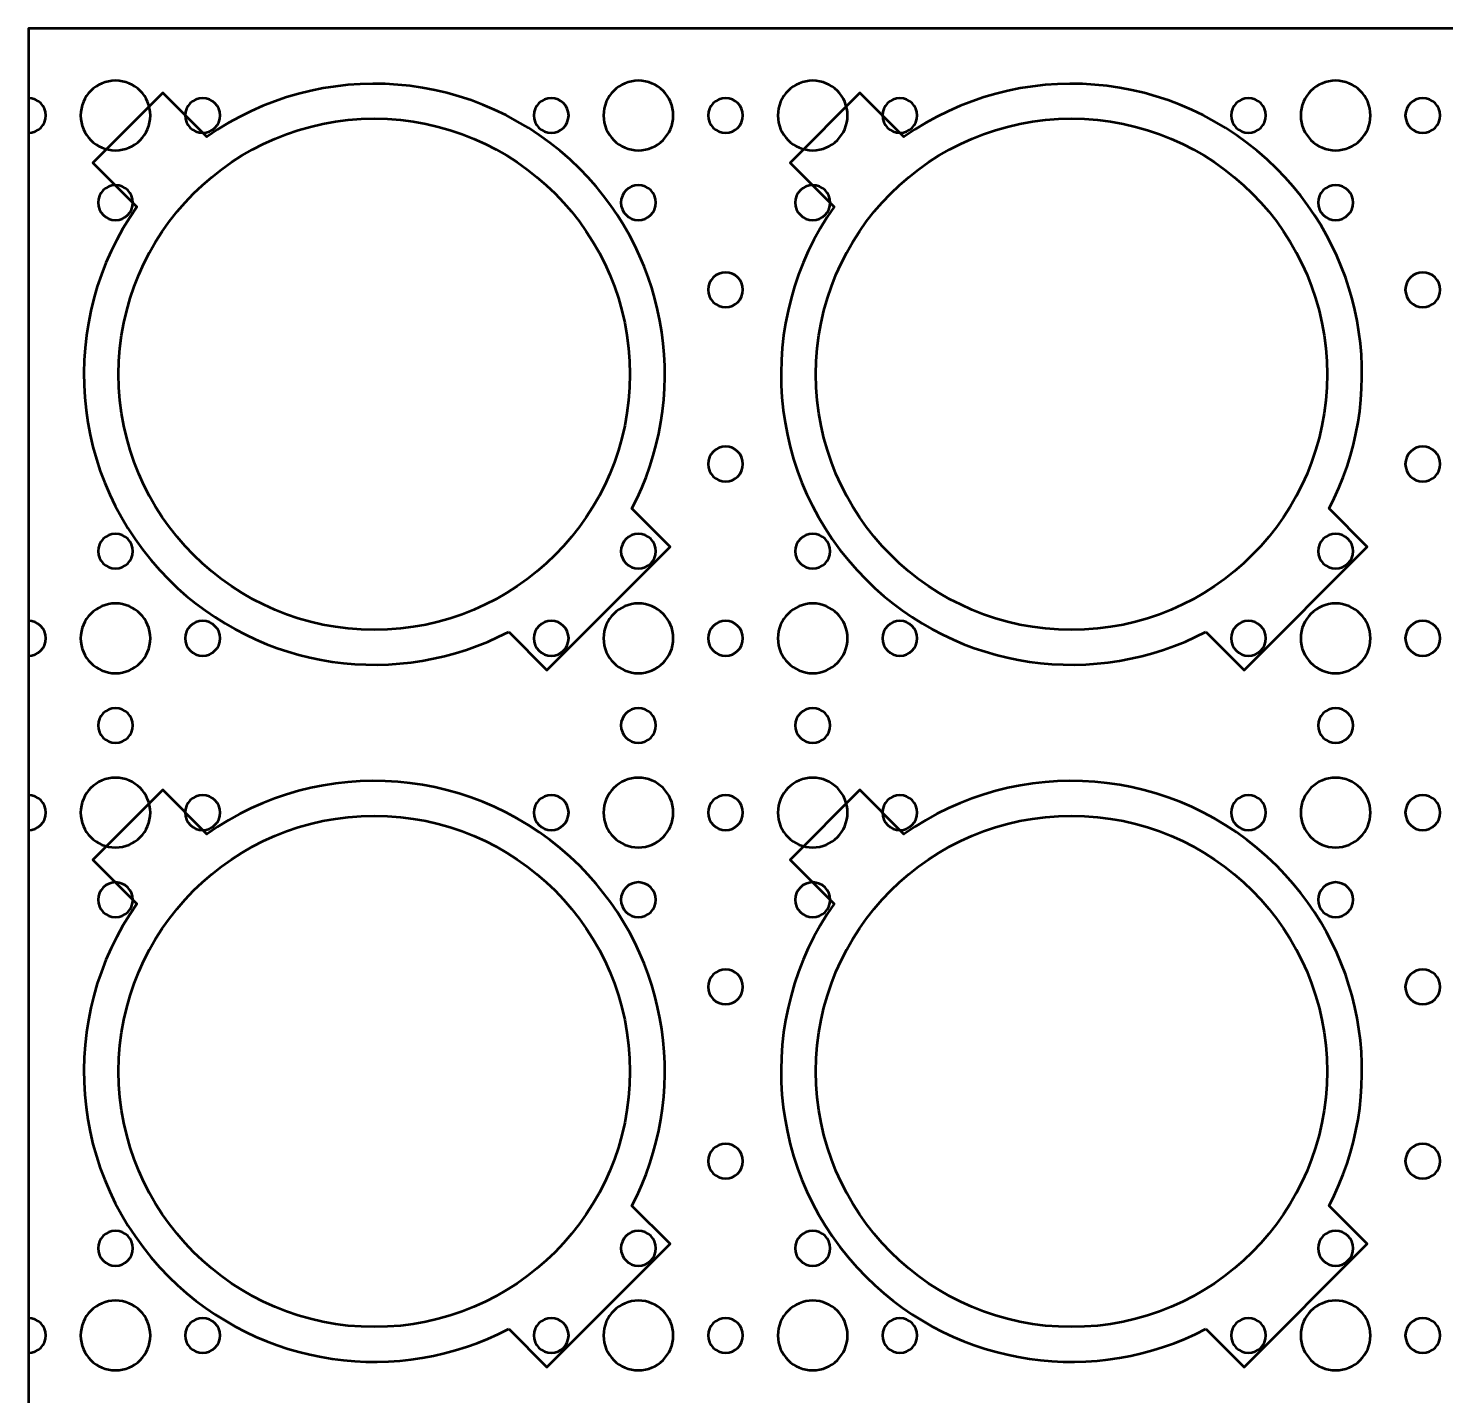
# Model space of a CAD drawing. Header units: centimetres. Extents: x -25 to 25, y -21 to 21.
# Drawn here: x -25 to -12.8, y 9.23 to 21 of the extents above; entities that cross this region are included whole.
import ezdxf

# ---------------------------------------------------------------- set-up
doc = ezdxf.new("R2010")
doc.units = ezdxf.units.CM
doc.header["$MEASUREMENT"] = 0
doc.layers.add('Layer 1', color=7, linetype='Continuous')

msp = doc.modelspace()

# ---------------------------------------------------------------- linework, layer by layer
at = {"layer": 'Layer 1', "lineweight": 53}
msp.add_lwpolyline([(-25, -21), (25, -21), (25, 21), (-25, 21), (-25, -21)], close=True, dxfattribs=at)
for centre in [(-22.02284, 18.02285), (-16.02284, 18.02285), (-22.02284, 12.02285), (-16.02284, 12.02285)]:
    msp.add_ellipse(centre, major_axis=(0, 2.2), ratio=1, dxfattribs=at)
at = {"layer": 'Layer 1', "color": 5, "lineweight": 53}
for points in [[(-20.86639, 15.80574), (-21.80885, 15.31382), (-22.99907, 15.46354), (-23.7906, 16.25508), (-23.7906, 16.25508), (-24.66446, 17.12894), (-24.75602, 18.48869), (-24.06557, 19.46454), (-24.06557, 19.46454), (-24.06557, 19.46454), (-24.44468, 19.84365), (-24.44468, 19.84365), (-24.44468, 19.84365), (-24.44468, 19.84365), (-23.84364, 20.44469), (-23.84364, 20.44469), (-23.84364, 20.44469), (-23.84364, 20.44469), (-23.46453, 20.06558), (-23.46453, 20.06558), (-23.46453, 20.06558), (-22.48868, 20.75603), (-21.12893, 20.66447), (-20.25507, 19.79061), (-20.25507, 19.79061), (-19.46353, 18.99908), (-19.31381, 17.80886), (-19.80573, 16.8664), (-19.80573, 16.8664), (-19.80573, 16.8664), (-19.47725, 16.53792), (-19.47725, 16.53792), (-19.47725, 16.53792), (-19.47725, 16.53792), (-20.53791, 15.47726), (-20.53791, 15.47726), (-20.53791, 15.47726), (-20.53791, 15.47726), (-20.86639, 15.80574), (-20.86639, 15.80574)], [(-14.86639, 15.80574), (-15.80885, 15.31382), (-16.99907, 15.46354), (-17.7906, 16.25508), (-17.7906, 16.25508), (-18.66446, 17.12894), (-18.75602, 18.48869), (-18.06557, 19.46454), (-18.06557, 19.46454), (-18.06557, 19.46454), (-18.44468, 19.84365), (-18.44468, 19.84365), (-18.44468, 19.84365), (-18.44468, 19.84365), (-17.84364, 20.44469), (-17.84364, 20.44469), (-17.84364, 20.44469), (-17.84364, 20.44469), (-17.46453, 20.06558), (-17.46453, 20.06558), (-17.46453, 20.06558), (-16.48868, 20.75603), (-15.12893, 20.66447), (-14.25507, 19.79061), (-14.25507, 19.79061), (-13.46353, 18.99908), (-13.31381, 17.80886), (-13.80573, 16.8664), (-13.80573, 16.8664), (-13.80573, 16.8664), (-13.47725, 16.53792), (-13.47725, 16.53792), (-13.47725, 16.53792), (-13.47725, 16.53792), (-14.53791, 15.47726), (-14.53791, 15.47726), (-14.53791, 15.47726), (-14.53791, 15.47726), (-14.86639, 15.80574), (-14.86639, 15.80574)], [(-20.86639, 9.80574), (-21.80885, 9.31382), (-22.99907, 9.46354), (-23.7906, 10.25508), (-23.7906, 10.25508), (-24.66446, 11.12894), (-24.75602, 12.48869), (-24.06557, 13.46454), (-24.06557, 13.46454), (-24.06557, 13.46454), (-24.44468, 13.84365), (-24.44468, 13.84365), (-24.44468, 13.84365), (-24.44468, 13.84365), (-23.84364, 14.44469), (-23.84364, 14.44469), (-23.84364, 14.44469), (-23.84364, 14.44469), (-23.46453, 14.06558), (-23.46453, 14.06558), (-23.46453, 14.06558), (-22.48868, 14.75603), (-21.12893, 14.66447), (-20.25507, 13.79061), (-20.25507, 13.79061), (-19.46353, 12.99908), (-19.31381, 11.80886), (-19.80573, 10.8664), (-19.80573, 10.8664), (-19.80573, 10.8664), (-19.47725, 10.53792), (-19.47725, 10.53792), (-19.47725, 10.53792), (-19.47725, 10.53792), (-20.53791, 9.47726), (-20.53791, 9.47726), (-20.53791, 9.47726), (-20.53791, 9.47726), (-20.86639, 9.80574), (-20.86639, 9.80574)], [(-14.86639, 9.80574), (-15.80885, 9.31382), (-16.99907, 9.46354), (-17.7906, 10.25508), (-17.7906, 10.25508), (-18.66446, 11.12894), (-18.75602, 12.48869), (-18.06557, 13.46454), (-18.06557, 13.46454), (-18.06557, 13.46454), (-18.44468, 13.84365), (-18.44468, 13.84365), (-18.44468, 13.84365), (-18.44468, 13.84365), (-17.84364, 14.44469), (-17.84364, 14.44469), (-17.84364, 14.44469), (-17.84364, 14.44469), (-17.46453, 14.06558), (-17.46453, 14.06558), (-17.46453, 14.06558), (-16.48868, 14.75603), (-15.12893, 14.66447), (-14.25507, 13.79061), (-14.25507, 13.79061), (-13.46353, 12.99908), (-13.31381, 11.80886), (-13.80573, 10.8664), (-13.80573, 10.8664), (-13.80573, 10.8664), (-13.47725, 10.53792), (-13.47725, 10.53792), (-13.47725, 10.53792), (-13.47725, 10.53792), (-14.53791, 9.47726), (-14.53791, 9.47726), (-14.53791, 9.47726), (-14.53791, 9.47726), (-14.86639, 9.80574), (-14.86639, 9.80574)]]:
    msp.add_open_spline(points, degree=3, knots=[0, 0, 0, 0, 0.09090909, 0.09090909, 0.09090909, 0.09090909, 0.18181818, 0.18181818, 0.18181818, 0.18181818, 0.27272727, 0.27272727, 0.27272727, 0.27272727, 0.36363636, 0.36363636, 0.36363636, 0.36363636, 0.45454545, 0.45454545, 0.45454545, 0.45454545, 0.54545455, 0.54545455, 0.54545455, 0.54545455, 0.63636364, 0.63636364, 0.63636364, 0.63636364, 0.72727273, 0.72727273, 0.72727273, 0.72727273, 0.81818182, 0.81818182, 0.81818182, 0.81818182, 1, 1, 1, 1], dxfattribs=at)
at = {"layer": 'Layer 1', "lineweight": 53}
for points, knots in [([(-24.25, 20.55002), (-24.08431, 20.55002), (-23.95, 20.41571), (-23.95, 20.25002), (-23.95, 20.25002), (-23.95, 20.08433), (-24.08431, 19.95002), (-24.25, 19.95002), (-24.25, 19.95002), (-24.41569, 19.95002), (-24.55, 20.08433), (-24.55, 20.25002), (-24.55, 20.25002), (-24.55, 20.41571), (-24.41569, 20.55002), (-24.25, 20.55002)], [0, 0, 0, 0, 0.2, 0.2, 0.2, 0.2, 0.4, 0.4, 0.4, 0.4, 0.6, 0.6, 0.6, 0.6, 1, 1, 1, 1]), ([(-19.75, 20.55002), (-19.58431, 20.55002), (-19.45, 20.41571), (-19.45, 20.25002), (-19.45, 20.25002), (-19.45, 20.08433), (-19.58431, 19.95002), (-19.75, 19.95002), (-19.75, 19.95002), (-19.91569, 19.95002), (-20.05, 20.08433), (-20.05, 20.25002), (-20.05, 20.25002), (-20.05, 20.41571), (-19.91569, 20.55002), (-19.75, 20.55002)], [0, 0, 0, 0, 0.2, 0.2, 0.2, 0.2, 0.4, 0.4, 0.4, 0.4, 0.6, 0.6, 0.6, 0.6, 1, 1, 1, 1]), ([(-18.25, 20.55002), (-18.08431, 20.55002), (-17.95, 20.41571), (-17.95, 20.25002), (-17.95, 20.25002), (-17.95, 20.08433), (-18.08431, 19.95002), (-18.25, 19.95002), (-18.25, 19.95002), (-18.41569, 19.95002), (-18.55, 20.08433), (-18.55, 20.25002), (-18.55, 20.25002), (-18.55, 20.41571), (-18.41569, 20.55002), (-18.25, 20.55002)], [0, 0, 0, 0, 0.2, 0.2, 0.2, 0.2, 0.4, 0.4, 0.4, 0.4, 0.6, 0.6, 0.6, 0.6, 1, 1, 1, 1]), ([(-13.75, 20.55002), (-13.58431, 20.55002), (-13.45, 20.41571), (-13.45, 20.25002), (-13.45, 20.25002), (-13.45, 20.08433), (-13.58431, 19.95002), (-13.75, 19.95002), (-13.75, 19.95002), (-13.91569, 19.95002), (-14.05, 20.08433), (-14.05, 20.25002), (-14.05, 20.25002), (-14.05, 20.41571), (-13.91569, 20.55002), (-13.75, 20.55002)], [0, 0, 0, 0, 0.2, 0.2, 0.2, 0.2, 0.4, 0.4, 0.4, 0.4, 0.6, 0.6, 0.6, 0.6, 1, 1, 1, 1]), ([(-25, 20.40002), (-24.91716, 20.40002), (-24.85, 20.33286), (-24.85, 20.25002), (-24.85, 20.25002), (-24.85, 20.16718), (-24.91716, 20.10002), (-25, 20.10002), (-25, 20.10002), (-25, 20.10002), (-25, 20.40002), (-25, 20.40002)], [0, 0, 0, 0, 0.25, 0.25, 0.25, 0.25, 0.5, 0.5, 0.5, 0.5, 1, 1, 1, 1]), ([(-23.5, 20.40002), (-23.41716, 20.40002), (-23.35, 20.33286), (-23.35, 20.25002), (-23.35, 20.25002), (-23.35, 20.16718), (-23.41716, 20.10002), (-23.5, 20.10002), (-23.5, 20.10002), (-23.58284, 20.10002), (-23.65, 20.16718), (-23.65, 20.25002), (-23.65, 20.25002), (-23.65, 20.33286), (-23.58284, 20.40002), (-23.5, 20.40002)], [0, 0, 0, 0, 0.2, 0.2, 0.2, 0.2, 0.4, 0.4, 0.4, 0.4, 0.6, 0.6, 0.6, 0.6, 1, 1, 1, 1]), ([(-20.5, 20.40002), (-20.41716, 20.40002), (-20.35, 20.33286), (-20.35, 20.25002), (-20.35, 20.25002), (-20.35, 20.16718), (-20.41716, 20.10002), (-20.5, 20.10002), (-20.5, 20.10002), (-20.58284, 20.10002), (-20.65, 20.16718), (-20.65, 20.25002), (-20.65, 20.25002), (-20.65, 20.33286), (-20.58284, 20.40002), (-20.5, 20.40002)], [0, 0, 0, 0, 0.2, 0.2, 0.2, 0.2, 0.4, 0.4, 0.4, 0.4, 0.6, 0.6, 0.6, 0.6, 1, 1, 1, 1]), ([(-19, 20.40002), (-18.91716, 20.40002), (-18.85, 20.33286), (-18.85, 20.25002), (-18.85, 20.25002), (-18.85, 20.16718), (-18.91716, 20.10002), (-19, 20.10002), (-19, 20.10002), (-19.08284, 20.10002), (-19.15, 20.16718), (-19.15, 20.25002), (-19.15, 20.25002), (-19.15, 20.33286), (-19.08284, 20.40002), (-19, 20.40002)], [0, 0, 0, 0, 0.2, 0.2, 0.2, 0.2, 0.4, 0.4, 0.4, 0.4, 0.6, 0.6, 0.6, 0.6, 1, 1, 1, 1]), ([(-17.5, 20.40002), (-17.41716, 20.40002), (-17.35, 20.33286), (-17.35, 20.25002), (-17.35, 20.25002), (-17.35, 20.16718), (-17.41716, 20.10002), (-17.5, 20.10002), (-17.5, 20.10002), (-17.58284, 20.10002), (-17.65, 20.16718), (-17.65, 20.25002), (-17.65, 20.25002), (-17.65, 20.33286), (-17.58284, 20.40002), (-17.5, 20.40002)], [0, 0, 0, 0, 0.2, 0.2, 0.2, 0.2, 0.4, 0.4, 0.4, 0.4, 0.6, 0.6, 0.6, 0.6, 1, 1, 1, 1]), ([(-14.5, 20.40002), (-14.41716, 20.40002), (-14.35, 20.33286), (-14.35, 20.25002), (-14.35, 20.25002), (-14.35, 20.16718), (-14.41716, 20.10002), (-14.5, 20.10002), (-14.5, 20.10002), (-14.58284, 20.10002), (-14.65, 20.16718), (-14.65, 20.25002), (-14.65, 20.25002), (-14.65, 20.33286), (-14.58284, 20.40002), (-14.5, 20.40002)], [0, 0, 0, 0, 0.2, 0.2, 0.2, 0.2, 0.4, 0.4, 0.4, 0.4, 0.6, 0.6, 0.6, 0.6, 1, 1, 1, 1]), ([(-13, 20.40002), (-12.91716, 20.40002), (-12.85, 20.33286), (-12.85, 20.25002), (-12.85, 20.25002), (-12.85, 20.16718), (-12.91716, 20.10002), (-13, 20.10002), (-13, 20.10002), (-13.08284, 20.10002), (-13.15, 20.16718), (-13.15, 20.25002), (-13.15, 20.25002), (-13.15, 20.33286), (-13.08284, 20.40002), (-13, 20.40002)], [0, 0, 0, 0, 0.2, 0.2, 0.2, 0.2, 0.4, 0.4, 0.4, 0.4, 0.6, 0.6, 0.6, 0.6, 1, 1, 1, 1]), ([(-24.4, 19.50002), (-24.4, 19.58286), (-24.33284, 19.65002), (-24.25, 19.65002), (-24.25, 19.65002), (-24.16716, 19.65002), (-24.1, 19.58286), (-24.1, 19.50002), (-24.1, 19.50002), (-24.1, 19.41718), (-24.16716, 19.35002), (-24.25, 19.35002), (-24.25, 19.35002), (-24.33284, 19.35002), (-24.4, 19.41718), (-24.4, 19.50002)], [0, 0, 0, 0, 0.2, 0.2, 0.2, 0.2, 0.4, 0.4, 0.4, 0.4, 0.6, 0.6, 0.6, 0.6, 1, 1, 1, 1]), ([(-19.9, 19.50002), (-19.9, 19.58286), (-19.83284, 19.65002), (-19.75, 19.65002), (-19.75, 19.65002), (-19.66716, 19.65002), (-19.6, 19.58286), (-19.6, 19.50002), (-19.6, 19.50002), (-19.6, 19.41718), (-19.66716, 19.35002), (-19.75, 19.35002), (-19.75, 19.35002), (-19.83284, 19.35002), (-19.9, 19.41718), (-19.9, 19.50002)], [0, 0, 0, 0, 0.2, 0.2, 0.2, 0.2, 0.4, 0.4, 0.4, 0.4, 0.6, 0.6, 0.6, 0.6, 1, 1, 1, 1]), ([(-18.4, 19.50002), (-18.4, 19.58286), (-18.33284, 19.65002), (-18.25, 19.65002), (-18.25, 19.65002), (-18.16716, 19.65002), (-18.1, 19.58286), (-18.1, 19.50002), (-18.1, 19.50002), (-18.1, 19.41718), (-18.16716, 19.35002), (-18.25, 19.35002), (-18.25, 19.35002), (-18.33284, 19.35002), (-18.4, 19.41718), (-18.4, 19.50002)], [0, 0, 0, 0, 0.2, 0.2, 0.2, 0.2, 0.4, 0.4, 0.4, 0.4, 0.6, 0.6, 0.6, 0.6, 1, 1, 1, 1]), ([(-13.9, 19.50002), (-13.9, 19.58286), (-13.83284, 19.65002), (-13.75, 19.65002), (-13.75, 19.65002), (-13.66716, 19.65002), (-13.6, 19.58286), (-13.6, 19.50002), (-13.6, 19.50002), (-13.6, 19.41718), (-13.66716, 19.35002), (-13.75, 19.35002), (-13.75, 19.35002), (-13.83284, 19.35002), (-13.9, 19.41718), (-13.9, 19.50002)], [0, 0, 0, 0, 0.2, 0.2, 0.2, 0.2, 0.4, 0.4, 0.4, 0.4, 0.6, 0.6, 0.6, 0.6, 1, 1, 1, 1]), ([(-19, 18.90002), (-18.91716, 18.90002), (-18.85, 18.83286), (-18.85, 18.75002), (-18.85, 18.75002), (-18.85, 18.66718), (-18.91716, 18.60002), (-19, 18.60002), (-19, 18.60002), (-19.08284, 18.60002), (-19.15, 18.66718), (-19.15, 18.75002), (-19.15, 18.75002), (-19.15, 18.83286), (-19.08284, 18.90002), (-19, 18.90002)], [0, 0, 0, 0, 0.2, 0.2, 0.2, 0.2, 0.4, 0.4, 0.4, 0.4, 0.6, 0.6, 0.6, 0.6, 1, 1, 1, 1]), ([(-13, 18.90002), (-12.91716, 18.90002), (-12.85, 18.83286), (-12.85, 18.75002), (-12.85, 18.75002), (-12.85, 18.66718), (-12.91716, 18.60002), (-13, 18.60002), (-13, 18.60002), (-13.08284, 18.60002), (-13.15, 18.66718), (-13.15, 18.75002), (-13.15, 18.75002), (-13.15, 18.83286), (-13.08284, 18.90002), (-13, 18.90002)], [0, 0, 0, 0, 0.2, 0.2, 0.2, 0.2, 0.4, 0.4, 0.4, 0.4, 0.6, 0.6, 0.6, 0.6, 1, 1, 1, 1]), ([(-19, 17.40002), (-18.91716, 17.40002), (-18.85, 17.33286), (-18.85, 17.25002), (-18.85, 17.25002), (-18.85, 17.16718), (-18.91716, 17.10002), (-19, 17.10002), (-19, 17.10002), (-19.08284, 17.10002), (-19.15, 17.16718), (-19.15, 17.25002), (-19.15, 17.25002), (-19.15, 17.33286), (-19.08284, 17.40002), (-19, 17.40002)], [0, 0, 0, 0, 0.2, 0.2, 0.2, 0.2, 0.4, 0.4, 0.4, 0.4, 0.6, 0.6, 0.6, 0.6, 1, 1, 1, 1]), ([(-13, 17.40002), (-12.91716, 17.40002), (-12.85, 17.33286), (-12.85, 17.25002), (-12.85, 17.25002), (-12.85, 17.16718), (-12.91716, 17.10002), (-13, 17.10002), (-13, 17.10002), (-13.08284, 17.10002), (-13.15, 17.16718), (-13.15, 17.25002), (-13.15, 17.25002), (-13.15, 17.33286), (-13.08284, 17.40002), (-13, 17.40002)], [0, 0, 0, 0, 0.2, 0.2, 0.2, 0.2, 0.4, 0.4, 0.4, 0.4, 0.6, 0.6, 0.6, 0.6, 1, 1, 1, 1]), ([(-24.4, 16.50002), (-24.4, 16.58286), (-24.33284, 16.65002), (-24.25, 16.65002), (-24.25, 16.65002), (-24.16716, 16.65002), (-24.1, 16.58286), (-24.1, 16.50002), (-24.1, 16.50002), (-24.1, 16.41718), (-24.16716, 16.35002), (-24.25, 16.35002), (-24.25, 16.35002), (-24.33284, 16.35002), (-24.4, 16.41718), (-24.4, 16.50002)], [0, 0, 0, 0, 0.2, 0.2, 0.2, 0.2, 0.4, 0.4, 0.4, 0.4, 0.6, 0.6, 0.6, 0.6, 1, 1, 1, 1]), ([(-19.9, 16.50002), (-19.9, 16.58286), (-19.83284, 16.65002), (-19.75, 16.65002), (-19.75, 16.65002), (-19.66716, 16.65002), (-19.6, 16.58286), (-19.6, 16.50002), (-19.6, 16.50002), (-19.6, 16.41718), (-19.66716, 16.35002), (-19.75, 16.35002), (-19.75, 16.35002), (-19.83284, 16.35002), (-19.9, 16.41718), (-19.9, 16.50002)], [0, 0, 0, 0, 0.2, 0.2, 0.2, 0.2, 0.4, 0.4, 0.4, 0.4, 0.6, 0.6, 0.6, 0.6, 1, 1, 1, 1]), ([(-18.4, 16.50002), (-18.4, 16.58286), (-18.33284, 16.65002), (-18.25, 16.65002), (-18.25, 16.65002), (-18.16716, 16.65002), (-18.1, 16.58286), (-18.1, 16.50002), (-18.1, 16.50002), (-18.1, 16.41718), (-18.16716, 16.35002), (-18.25, 16.35002), (-18.25, 16.35002), (-18.33284, 16.35002), (-18.4, 16.41718), (-18.4, 16.50002)], [0, 0, 0, 0, 0.2, 0.2, 0.2, 0.2, 0.4, 0.4, 0.4, 0.4, 0.6, 0.6, 0.6, 0.6, 1, 1, 1, 1]), ([(-13.9, 16.50002), (-13.9, 16.58286), (-13.83284, 16.65002), (-13.75, 16.65002), (-13.75, 16.65002), (-13.66716, 16.65002), (-13.6, 16.58286), (-13.6, 16.50002), (-13.6, 16.50002), (-13.6, 16.41718), (-13.66716, 16.35002), (-13.75, 16.35002), (-13.75, 16.35002), (-13.83284, 16.35002), (-13.9, 16.41718), (-13.9, 16.50002)], [0, 0, 0, 0, 0.2, 0.2, 0.2, 0.2, 0.4, 0.4, 0.4, 0.4, 0.6, 0.6, 0.6, 0.6, 1, 1, 1, 1]), ([(-24.25, 16.05002), (-24.08431, 16.05002), (-23.95, 15.91571), (-23.95, 15.75002), (-23.95, 15.75002), (-23.95, 15.58433), (-24.08431, 15.45002), (-24.25, 15.45002), (-24.25, 15.45002), (-24.41569, 15.45002), (-24.55, 15.58433), (-24.55, 15.75002), (-24.55, 15.75002), (-24.55, 15.91571), (-24.41569, 16.05002), (-24.25, 16.05002)], [0, 0, 0, 0, 0.2, 0.2, 0.2, 0.2, 0.4, 0.4, 0.4, 0.4, 0.6, 0.6, 0.6, 0.6, 1, 1, 1, 1]), ([(-19.75, 16.05002), (-19.58431, 16.05002), (-19.45, 15.91571), (-19.45, 15.75002), (-19.45, 15.75002), (-19.45, 15.58433), (-19.58431, 15.45002), (-19.75, 15.45002), (-19.75, 15.45002), (-19.91569, 15.45002), (-20.05, 15.58433), (-20.05, 15.75002), (-20.05, 15.75002), (-20.05, 15.91571), (-19.91569, 16.05002), (-19.75, 16.05002)], [0, 0, 0, 0, 0.2, 0.2, 0.2, 0.2, 0.4, 0.4, 0.4, 0.4, 0.6, 0.6, 0.6, 0.6, 1, 1, 1, 1]), ([(-18.25, 16.05002), (-18.08431, 16.05002), (-17.95, 15.91571), (-17.95, 15.75002), (-17.95, 15.75002), (-17.95, 15.58433), (-18.08431, 15.45002), (-18.25, 15.45002), (-18.25, 15.45002), (-18.41569, 15.45002), (-18.55, 15.58433), (-18.55, 15.75002), (-18.55, 15.75002), (-18.55, 15.91571), (-18.41569, 16.05002), (-18.25, 16.05002)], [0, 0, 0, 0, 0.2, 0.2, 0.2, 0.2, 0.4, 0.4, 0.4, 0.4, 0.6, 0.6, 0.6, 0.6, 1, 1, 1, 1]), ([(-13.75, 16.05002), (-13.58431, 16.05002), (-13.45, 15.91571), (-13.45, 15.75002), (-13.45, 15.75002), (-13.45, 15.58433), (-13.58431, 15.45002), (-13.75, 15.45002), (-13.75, 15.45002), (-13.91569, 15.45002), (-14.05, 15.58433), (-14.05, 15.75002), (-14.05, 15.75002), (-14.05, 15.91571), (-13.91569, 16.05002), (-13.75, 16.05002)], [0, 0, 0, 0, 0.2, 0.2, 0.2, 0.2, 0.4, 0.4, 0.4, 0.4, 0.6, 0.6, 0.6, 0.6, 1, 1, 1, 1]), ([(-25, 15.90002), (-24.91716, 15.90002), (-24.85, 15.83286), (-24.85, 15.75002), (-24.85, 15.75002), (-24.85, 15.66718), (-24.91716, 15.60002), (-25, 15.60002), (-25, 15.60002), (-25, 15.60002), (-25, 15.90002), (-25, 15.90002)], [0, 0, 0, 0, 0.25, 0.25, 0.25, 0.25, 0.5, 0.5, 0.5, 0.5, 1, 1, 1, 1]), ([(-23.5, 15.90002), (-23.41716, 15.90002), (-23.35, 15.83286), (-23.35, 15.75002), (-23.35, 15.75002), (-23.35, 15.66718), (-23.41716, 15.60002), (-23.5, 15.60002), (-23.5, 15.60002), (-23.58284, 15.60002), (-23.65, 15.66718), (-23.65, 15.75002), (-23.65, 15.75002), (-23.65, 15.83286), (-23.58284, 15.90002), (-23.5, 15.90002)], [0, 0, 0, 0, 0.2, 0.2, 0.2, 0.2, 0.4, 0.4, 0.4, 0.4, 0.6, 0.6, 0.6, 0.6, 1, 1, 1, 1]), ([(-20.5, 15.90002), (-20.41716, 15.90002), (-20.35, 15.83286), (-20.35, 15.75002), (-20.35, 15.75002), (-20.35, 15.66718), (-20.41716, 15.60002), (-20.5, 15.60002), (-20.5, 15.60002), (-20.58284, 15.60002), (-20.65, 15.66718), (-20.65, 15.75002), (-20.65, 15.75002), (-20.65, 15.83286), (-20.58284, 15.90002), (-20.5, 15.90002)], [0, 0, 0, 0, 0.2, 0.2, 0.2, 0.2, 0.4, 0.4, 0.4, 0.4, 0.6, 0.6, 0.6, 0.6, 1, 1, 1, 1]), ([(-19, 15.90002), (-18.91716, 15.90002), (-18.85, 15.83286), (-18.85, 15.75002), (-18.85, 15.75002), (-18.85, 15.66718), (-18.91716, 15.60002), (-19, 15.60002), (-19, 15.60002), (-19.08284, 15.60002), (-19.15, 15.66718), (-19.15, 15.75002), (-19.15, 15.75002), (-19.15, 15.83286), (-19.08284, 15.90002), (-19, 15.90002)], [0, 0, 0, 0, 0.2, 0.2, 0.2, 0.2, 0.4, 0.4, 0.4, 0.4, 0.6, 0.6, 0.6, 0.6, 1, 1, 1, 1]), ([(-17.5, 15.90002), (-17.41716, 15.90002), (-17.35, 15.83286), (-17.35, 15.75002), (-17.35, 15.75002), (-17.35, 15.66718), (-17.41716, 15.60002), (-17.5, 15.60002), (-17.5, 15.60002), (-17.58284, 15.60002), (-17.65, 15.66718), (-17.65, 15.75002), (-17.65, 15.75002), (-17.65, 15.83286), (-17.58284, 15.90002), (-17.5, 15.90002)], [0, 0, 0, 0, 0.2, 0.2, 0.2, 0.2, 0.4, 0.4, 0.4, 0.4, 0.6, 0.6, 0.6, 0.6, 1, 1, 1, 1]), ([(-14.5, 15.90002), (-14.41716, 15.90002), (-14.35, 15.83286), (-14.35, 15.75002), (-14.35, 15.75002), (-14.35, 15.66718), (-14.41716, 15.60002), (-14.5, 15.60002), (-14.5, 15.60002), (-14.58284, 15.60002), (-14.65, 15.66718), (-14.65, 15.75002), (-14.65, 15.75002), (-14.65, 15.83286), (-14.58284, 15.90002), (-14.5, 15.90002)], [0, 0, 0, 0, 0.2, 0.2, 0.2, 0.2, 0.4, 0.4, 0.4, 0.4, 0.6, 0.6, 0.6, 0.6, 1, 1, 1, 1]), ([(-13, 15.90002), (-12.91716, 15.90002), (-12.85, 15.83286), (-12.85, 15.75002), (-12.85, 15.75002), (-12.85, 15.66718), (-12.91716, 15.60002), (-13, 15.60002), (-13, 15.60002), (-13.08284, 15.60002), (-13.15, 15.66718), (-13.15, 15.75002), (-13.15, 15.75002), (-13.15, 15.83286), (-13.08284, 15.90002), (-13, 15.90002)], [0, 0, 0, 0, 0.2, 0.2, 0.2, 0.2, 0.4, 0.4, 0.4, 0.4, 0.6, 0.6, 0.6, 0.6, 1, 1, 1, 1]), ([(-24.4, 15.00002), (-24.4, 15.08286), (-24.33284, 15.15002), (-24.25, 15.15002), (-24.25, 15.15002), (-24.16716, 15.15002), (-24.1, 15.08286), (-24.1, 15.00002), (-24.1, 15.00002), (-24.1, 14.91718), (-24.16716, 14.85002), (-24.25, 14.85002), (-24.25, 14.85002), (-24.33284, 14.85002), (-24.4, 14.91718), (-24.4, 15.00002)], [0, 0, 0, 0, 0.2, 0.2, 0.2, 0.2, 0.4, 0.4, 0.4, 0.4, 0.6, 0.6, 0.6, 0.6, 1, 1, 1, 1]), ([(-19.9, 15.00002), (-19.9, 15.08286), (-19.83284, 15.15002), (-19.75, 15.15002), (-19.75, 15.15002), (-19.66716, 15.15002), (-19.6, 15.08286), (-19.6, 15.00002), (-19.6, 15.00002), (-19.6, 14.91718), (-19.66716, 14.85002), (-19.75, 14.85002), (-19.75, 14.85002), (-19.83284, 14.85002), (-19.9, 14.91718), (-19.9, 15.00002)], [0, 0, 0, 0, 0.2, 0.2, 0.2, 0.2, 0.4, 0.4, 0.4, 0.4, 0.6, 0.6, 0.6, 0.6, 1, 1, 1, 1]), ([(-18.4, 15.00002), (-18.4, 15.08286), (-18.33284, 15.15002), (-18.25, 15.15002), (-18.25, 15.15002), (-18.16716, 15.15002), (-18.1, 15.08286), (-18.1, 15.00002), (-18.1, 15.00002), (-18.1, 14.91718), (-18.16716, 14.85002), (-18.25, 14.85002), (-18.25, 14.85002), (-18.33284, 14.85002), (-18.4, 14.91718), (-18.4, 15.00002)], [0, 0, 0, 0, 0.2, 0.2, 0.2, 0.2, 0.4, 0.4, 0.4, 0.4, 0.6, 0.6, 0.6, 0.6, 1, 1, 1, 1]), ([(-13.9, 15.00002), (-13.9, 15.08286), (-13.83284, 15.15002), (-13.75, 15.15002), (-13.75, 15.15002), (-13.66716, 15.15002), (-13.6, 15.08286), (-13.6, 15.00002), (-13.6, 15.00002), (-13.6, 14.91718), (-13.66716, 14.85002), (-13.75, 14.85002), (-13.75, 14.85002), (-13.83284, 14.85002), (-13.9, 14.91718), (-13.9, 15.00002)], [0, 0, 0, 0, 0.2, 0.2, 0.2, 0.2, 0.4, 0.4, 0.4, 0.4, 0.6, 0.6, 0.6, 0.6, 1, 1, 1, 1]), ([(-24.25, 14.55002), (-24.08431, 14.55002), (-23.95, 14.41571), (-23.95, 14.25002), (-23.95, 14.25002), (-23.95, 14.08433), (-24.08431, 13.95002), (-24.25, 13.95002), (-24.25, 13.95002), (-24.41569, 13.95002), (-24.55, 14.08433), (-24.55, 14.25002), (-24.55, 14.25002), (-24.55, 14.41571), (-24.41569, 14.55002), (-24.25, 14.55002)], [0, 0, 0, 0, 0.2, 0.2, 0.2, 0.2, 0.4, 0.4, 0.4, 0.4, 0.6, 0.6, 0.6, 0.6, 1, 1, 1, 1]), ([(-19.75, 14.55002), (-19.58431, 14.55002), (-19.45, 14.41571), (-19.45, 14.25002), (-19.45, 14.25002), (-19.45, 14.08433), (-19.58431, 13.95002), (-19.75, 13.95002), (-19.75, 13.95002), (-19.91569, 13.95002), (-20.05, 14.08433), (-20.05, 14.25002), (-20.05, 14.25002), (-20.05, 14.41571), (-19.91569, 14.55002), (-19.75, 14.55002)], [0, 0, 0, 0, 0.2, 0.2, 0.2, 0.2, 0.4, 0.4, 0.4, 0.4, 0.6, 0.6, 0.6, 0.6, 1, 1, 1, 1]), ([(-18.25, 14.55002), (-18.08431, 14.55002), (-17.95, 14.41571), (-17.95, 14.25002), (-17.95, 14.25002), (-17.95, 14.08433), (-18.08431, 13.95002), (-18.25, 13.95002), (-18.25, 13.95002), (-18.41569, 13.95002), (-18.55, 14.08433), (-18.55, 14.25002), (-18.55, 14.25002), (-18.55, 14.41571), (-18.41569, 14.55002), (-18.25, 14.55002)], [0, 0, 0, 0, 0.2, 0.2, 0.2, 0.2, 0.4, 0.4, 0.4, 0.4, 0.6, 0.6, 0.6, 0.6, 1, 1, 1, 1]), ([(-13.75, 14.55002), (-13.58431, 14.55002), (-13.45, 14.41571), (-13.45, 14.25002), (-13.45, 14.25002), (-13.45, 14.08433), (-13.58431, 13.95002), (-13.75, 13.95002), (-13.75, 13.95002), (-13.91569, 13.95002), (-14.05, 14.08433), (-14.05, 14.25002), (-14.05, 14.25002), (-14.05, 14.41571), (-13.91569, 14.55002), (-13.75, 14.55002)], [0, 0, 0, 0, 0.2, 0.2, 0.2, 0.2, 0.4, 0.4, 0.4, 0.4, 0.6, 0.6, 0.6, 0.6, 1, 1, 1, 1]), ([(-25, 14.40002), (-24.91716, 14.40002), (-24.85, 14.33286), (-24.85, 14.25002), (-24.85, 14.25002), (-24.85, 14.16718), (-24.91716, 14.10002), (-25, 14.10002), (-25, 14.10002), (-25, 14.10002), (-25, 14.40002), (-25, 14.40002)], [0, 0, 0, 0, 0.25, 0.25, 0.25, 0.25, 0.5, 0.5, 0.5, 0.5, 1, 1, 1, 1]), ([(-23.5, 14.40002), (-23.41716, 14.40002), (-23.35, 14.33286), (-23.35, 14.25002), (-23.35, 14.25002), (-23.35, 14.16718), (-23.41716, 14.10002), (-23.5, 14.10002), (-23.5, 14.10002), (-23.58284, 14.10002), (-23.65, 14.16718), (-23.65, 14.25002), (-23.65, 14.25002), (-23.65, 14.33286), (-23.58284, 14.40002), (-23.5, 14.40002)], [0, 0, 0, 0, 0.2, 0.2, 0.2, 0.2, 0.4, 0.4, 0.4, 0.4, 0.6, 0.6, 0.6, 0.6, 1, 1, 1, 1]), ([(-20.5, 14.40002), (-20.41716, 14.40002), (-20.35, 14.33286), (-20.35, 14.25002), (-20.35, 14.25002), (-20.35, 14.16718), (-20.41716, 14.10002), (-20.5, 14.10002), (-20.5, 14.10002), (-20.58284, 14.10002), (-20.65, 14.16718), (-20.65, 14.25002), (-20.65, 14.25002), (-20.65, 14.33286), (-20.58284, 14.40002), (-20.5, 14.40002)], [0, 0, 0, 0, 0.2, 0.2, 0.2, 0.2, 0.4, 0.4, 0.4, 0.4, 0.6, 0.6, 0.6, 0.6, 1, 1, 1, 1]), ([(-19, 14.40002), (-18.91716, 14.40002), (-18.85, 14.33286), (-18.85, 14.25002), (-18.85, 14.25002), (-18.85, 14.16718), (-18.91716, 14.10002), (-19, 14.10002), (-19, 14.10002), (-19.08284, 14.10002), (-19.15, 14.16718), (-19.15, 14.25002), (-19.15, 14.25002), (-19.15, 14.33286), (-19.08284, 14.40002), (-19, 14.40002)], [0, 0, 0, 0, 0.2, 0.2, 0.2, 0.2, 0.4, 0.4, 0.4, 0.4, 0.6, 0.6, 0.6, 0.6, 1, 1, 1, 1]), ([(-17.5, 14.40002), (-17.41716, 14.40002), (-17.35, 14.33286), (-17.35, 14.25002), (-17.35, 14.25002), (-17.35, 14.16718), (-17.41716, 14.10002), (-17.5, 14.10002), (-17.5, 14.10002), (-17.58284, 14.10002), (-17.65, 14.16718), (-17.65, 14.25002), (-17.65, 14.25002), (-17.65, 14.33286), (-17.58284, 14.40002), (-17.5, 14.40002)], [0, 0, 0, 0, 0.2, 0.2, 0.2, 0.2, 0.4, 0.4, 0.4, 0.4, 0.6, 0.6, 0.6, 0.6, 1, 1, 1, 1]), ([(-14.5, 14.40002), (-14.41716, 14.40002), (-14.35, 14.33286), (-14.35, 14.25002), (-14.35, 14.25002), (-14.35, 14.16718), (-14.41716, 14.10002), (-14.5, 14.10002), (-14.5, 14.10002), (-14.58284, 14.10002), (-14.65, 14.16718), (-14.65, 14.25002), (-14.65, 14.25002), (-14.65, 14.33286), (-14.58284, 14.40002), (-14.5, 14.40002)], [0, 0, 0, 0, 0.2, 0.2, 0.2, 0.2, 0.4, 0.4, 0.4, 0.4, 0.6, 0.6, 0.6, 0.6, 1, 1, 1, 1]), ([(-13, 14.40002), (-12.91716, 14.40002), (-12.85, 14.33286), (-12.85, 14.25002), (-12.85, 14.25002), (-12.85, 14.16718), (-12.91716, 14.10002), (-13, 14.10002), (-13, 14.10002), (-13.08284, 14.10002), (-13.15, 14.16718), (-13.15, 14.25002), (-13.15, 14.25002), (-13.15, 14.33286), (-13.08284, 14.40002), (-13, 14.40002)], [0, 0, 0, 0, 0.2, 0.2, 0.2, 0.2, 0.4, 0.4, 0.4, 0.4, 0.6, 0.6, 0.6, 0.6, 1, 1, 1, 1]), ([(-24.4, 13.50002), (-24.4, 13.58286), (-24.33284, 13.65002), (-24.25, 13.65002), (-24.25, 13.65002), (-24.16716, 13.65002), (-24.1, 13.58286), (-24.1, 13.50002), (-24.1, 13.50002), (-24.1, 13.41718), (-24.16716, 13.35002), (-24.25, 13.35002), (-24.25, 13.35002), (-24.33284, 13.35002), (-24.4, 13.41718), (-24.4, 13.50002)], [0, 0, 0, 0, 0.2, 0.2, 0.2, 0.2, 0.4, 0.4, 0.4, 0.4, 0.6, 0.6, 0.6, 0.6, 1, 1, 1, 1]), ([(-19.9, 13.50002), (-19.9, 13.58286), (-19.83284, 13.65002), (-19.75, 13.65002), (-19.75, 13.65002), (-19.66716, 13.65002), (-19.6, 13.58286), (-19.6, 13.50002), (-19.6, 13.50002), (-19.6, 13.41718), (-19.66716, 13.35002), (-19.75, 13.35002), (-19.75, 13.35002), (-19.83284, 13.35002), (-19.9, 13.41718), (-19.9, 13.50002)], [0, 0, 0, 0, 0.2, 0.2, 0.2, 0.2, 0.4, 0.4, 0.4, 0.4, 0.6, 0.6, 0.6, 0.6, 1, 1, 1, 1]), ([(-18.4, 13.50002), (-18.4, 13.58286), (-18.33284, 13.65002), (-18.25, 13.65002), (-18.25, 13.65002), (-18.16716, 13.65002), (-18.1, 13.58286), (-18.1, 13.50002), (-18.1, 13.50002), (-18.1, 13.41718), (-18.16716, 13.35002), (-18.25, 13.35002), (-18.25, 13.35002), (-18.33284, 13.35002), (-18.4, 13.41718), (-18.4, 13.50002)], [0, 0, 0, 0, 0.2, 0.2, 0.2, 0.2, 0.4, 0.4, 0.4, 0.4, 0.6, 0.6, 0.6, 0.6, 1, 1, 1, 1]), ([(-13.9, 13.50002), (-13.9, 13.58286), (-13.83284, 13.65002), (-13.75, 13.65002), (-13.75, 13.65002), (-13.66716, 13.65002), (-13.6, 13.58286), (-13.6, 13.50002), (-13.6, 13.50002), (-13.6, 13.41718), (-13.66716, 13.35002), (-13.75, 13.35002), (-13.75, 13.35002), (-13.83284, 13.35002), (-13.9, 13.41718), (-13.9, 13.50002)], [0, 0, 0, 0, 0.2, 0.2, 0.2, 0.2, 0.4, 0.4, 0.4, 0.4, 0.6, 0.6, 0.6, 0.6, 1, 1, 1, 1]), ([(-19, 12.90002), (-18.91716, 12.90002), (-18.85, 12.83286), (-18.85, 12.75002), (-18.85, 12.75002), (-18.85, 12.66718), (-18.91716, 12.60002), (-19, 12.60002), (-19, 12.60002), (-19.08284, 12.60002), (-19.15, 12.66718), (-19.15, 12.75002), (-19.15, 12.75002), (-19.15, 12.83286), (-19.08284, 12.90002), (-19, 12.90002)], [0, 0, 0, 0, 0.2, 0.2, 0.2, 0.2, 0.4, 0.4, 0.4, 0.4, 0.6, 0.6, 0.6, 0.6, 1, 1, 1, 1]), ([(-13, 12.90002), (-12.91716, 12.90002), (-12.85, 12.83286), (-12.85, 12.75002), (-12.85, 12.75002), (-12.85, 12.66718), (-12.91716, 12.60002), (-13, 12.60002), (-13, 12.60002), (-13.08284, 12.60002), (-13.15, 12.66718), (-13.15, 12.75002), (-13.15, 12.75002), (-13.15, 12.83286), (-13.08284, 12.90002), (-13, 12.90002)], [0, 0, 0, 0, 0.2, 0.2, 0.2, 0.2, 0.4, 0.4, 0.4, 0.4, 0.6, 0.6, 0.6, 0.6, 1, 1, 1, 1]), ([(-19, 11.40002), (-18.91716, 11.40002), (-18.85, 11.33286), (-18.85, 11.25002), (-18.85, 11.25002), (-18.85, 11.16718), (-18.91716, 11.10002), (-19, 11.10002), (-19, 11.10002), (-19.08284, 11.10002), (-19.15, 11.16718), (-19.15, 11.25002), (-19.15, 11.25002), (-19.15, 11.33286), (-19.08284, 11.40002), (-19, 11.40002)], [0, 0, 0, 0, 0.2, 0.2, 0.2, 0.2, 0.4, 0.4, 0.4, 0.4, 0.6, 0.6, 0.6, 0.6, 1, 1, 1, 1]), ([(-13, 11.40002), (-12.91716, 11.40002), (-12.85, 11.33286), (-12.85, 11.25002), (-12.85, 11.25002), (-12.85, 11.16718), (-12.91716, 11.10002), (-13, 11.10002), (-13, 11.10002), (-13.08284, 11.10002), (-13.15, 11.16718), (-13.15, 11.25002), (-13.15, 11.25002), (-13.15, 11.33286), (-13.08284, 11.40002), (-13, 11.40002)], [0, 0, 0, 0, 0.2, 0.2, 0.2, 0.2, 0.4, 0.4, 0.4, 0.4, 0.6, 0.6, 0.6, 0.6, 1, 1, 1, 1]), ([(-24.4, 10.50002), (-24.4, 10.58286), (-24.33284, 10.65002), (-24.25, 10.65002), (-24.25, 10.65002), (-24.16716, 10.65002), (-24.1, 10.58286), (-24.1, 10.50002), (-24.1, 10.50002), (-24.1, 10.41718), (-24.16716, 10.35002), (-24.25, 10.35002), (-24.25, 10.35002), (-24.33284, 10.35002), (-24.4, 10.41718), (-24.4, 10.50002)], [0, 0, 0, 0, 0.2, 0.2, 0.2, 0.2, 0.4, 0.4, 0.4, 0.4, 0.6, 0.6, 0.6, 0.6, 1, 1, 1, 1]), ([(-19.9, 10.50002), (-19.9, 10.58286), (-19.83284, 10.65002), (-19.75, 10.65002), (-19.75, 10.65002), (-19.66716, 10.65002), (-19.6, 10.58286), (-19.6, 10.50002), (-19.6, 10.50002), (-19.6, 10.41718), (-19.66716, 10.35002), (-19.75, 10.35002), (-19.75, 10.35002), (-19.83284, 10.35002), (-19.9, 10.41718), (-19.9, 10.50002)], [0, 0, 0, 0, 0.2, 0.2, 0.2, 0.2, 0.4, 0.4, 0.4, 0.4, 0.6, 0.6, 0.6, 0.6, 1, 1, 1, 1]), ([(-18.4, 10.50002), (-18.4, 10.58286), (-18.33284, 10.65002), (-18.25, 10.65002), (-18.25, 10.65002), (-18.16716, 10.65002), (-18.1, 10.58286), (-18.1, 10.50002), (-18.1, 10.50002), (-18.1, 10.41718), (-18.16716, 10.35002), (-18.25, 10.35002), (-18.25, 10.35002), (-18.33284, 10.35002), (-18.4, 10.41718), (-18.4, 10.50002)], [0, 0, 0, 0, 0.2, 0.2, 0.2, 0.2, 0.4, 0.4, 0.4, 0.4, 0.6, 0.6, 0.6, 0.6, 1, 1, 1, 1]), ([(-13.9, 10.50002), (-13.9, 10.58286), (-13.83284, 10.65002), (-13.75, 10.65002), (-13.75, 10.65002), (-13.66716, 10.65002), (-13.6, 10.58286), (-13.6, 10.50002), (-13.6, 10.50002), (-13.6, 10.41718), (-13.66716, 10.35002), (-13.75, 10.35002), (-13.75, 10.35002), (-13.83284, 10.35002), (-13.9, 10.41718), (-13.9, 10.50002)], [0, 0, 0, 0, 0.2, 0.2, 0.2, 0.2, 0.4, 0.4, 0.4, 0.4, 0.6, 0.6, 0.6, 0.6, 1, 1, 1, 1]), ([(-24.25, 10.05002), (-24.08431, 10.05002), (-23.95, 9.91571), (-23.95, 9.75002), (-23.95, 9.75002), (-23.95, 9.58433), (-24.08431, 9.45002), (-24.25, 9.45002), (-24.25, 9.45002), (-24.41569, 9.45002), (-24.55, 9.58433), (-24.55, 9.75002), (-24.55, 9.75002), (-24.55, 9.91571), (-24.41569, 10.05002), (-24.25, 10.05002)], [0, 0, 0, 0, 0.2, 0.2, 0.2, 0.2, 0.4, 0.4, 0.4, 0.4, 0.6, 0.6, 0.6, 0.6, 1, 1, 1, 1]), ([(-19.75, 10.05002), (-19.58431, 10.05002), (-19.45, 9.91571), (-19.45, 9.75002), (-19.45, 9.75002), (-19.45, 9.58433), (-19.58431, 9.45002), (-19.75, 9.45002), (-19.75, 9.45002), (-19.91569, 9.45002), (-20.05, 9.58433), (-20.05, 9.75002), (-20.05, 9.75002), (-20.05, 9.91571), (-19.91569, 10.05002), (-19.75, 10.05002)], [0, 0, 0, 0, 0.2, 0.2, 0.2, 0.2, 0.4, 0.4, 0.4, 0.4, 0.6, 0.6, 0.6, 0.6, 1, 1, 1, 1]), ([(-18.25, 10.05002), (-18.08431, 10.05002), (-17.95, 9.91571), (-17.95, 9.75002), (-17.95, 9.75002), (-17.95, 9.58433), (-18.08431, 9.45002), (-18.25, 9.45002), (-18.25, 9.45002), (-18.41569, 9.45002), (-18.55, 9.58433), (-18.55, 9.75002), (-18.55, 9.75002), (-18.55, 9.91571), (-18.41569, 10.05002), (-18.25, 10.05002)], [0, 0, 0, 0, 0.2, 0.2, 0.2, 0.2, 0.4, 0.4, 0.4, 0.4, 0.6, 0.6, 0.6, 0.6, 1, 1, 1, 1]), ([(-13.75, 10.05002), (-13.58431, 10.05002), (-13.45, 9.91571), (-13.45, 9.75002), (-13.45, 9.75002), (-13.45, 9.58433), (-13.58431, 9.45002), (-13.75, 9.45002), (-13.75, 9.45002), (-13.91569, 9.45002), (-14.05, 9.58433), (-14.05, 9.75002), (-14.05, 9.75002), (-14.05, 9.91571), (-13.91569, 10.05002), (-13.75, 10.05002)], [0, 0, 0, 0, 0.2, 0.2, 0.2, 0.2, 0.4, 0.4, 0.4, 0.4, 0.6, 0.6, 0.6, 0.6, 1, 1, 1, 1]), ([(-25, 9.90002), (-24.91716, 9.90002), (-24.85, 9.83286), (-24.85, 9.75002), (-24.85, 9.75002), (-24.85, 9.66718), (-24.91716, 9.60002), (-25, 9.60002), (-25, 9.60002), (-25, 9.60002), (-25, 9.90002), (-25, 9.90002)], [0, 0, 0, 0, 0.25, 0.25, 0.25, 0.25, 0.5, 0.5, 0.5, 0.5, 1, 1, 1, 1]), ([(-23.5, 9.90002), (-23.41716, 9.90002), (-23.35, 9.83286), (-23.35, 9.75002), (-23.35, 9.75002), (-23.35, 9.66718), (-23.41716, 9.60002), (-23.5, 9.60002), (-23.5, 9.60002), (-23.58284, 9.60002), (-23.65, 9.66718), (-23.65, 9.75002), (-23.65, 9.75002), (-23.65, 9.83286), (-23.58284, 9.90002), (-23.5, 9.90002)], [0, 0, 0, 0, 0.2, 0.2, 0.2, 0.2, 0.4, 0.4, 0.4, 0.4, 0.6, 0.6, 0.6, 0.6, 1, 1, 1, 1]), ([(-20.5, 9.90002), (-20.41716, 9.90002), (-20.35, 9.83286), (-20.35, 9.75002), (-20.35, 9.75002), (-20.35, 9.66718), (-20.41716, 9.60002), (-20.5, 9.60002), (-20.5, 9.60002), (-20.58284, 9.60002), (-20.65, 9.66718), (-20.65, 9.75002), (-20.65, 9.75002), (-20.65, 9.83286), (-20.58284, 9.90002), (-20.5, 9.90002)], [0, 0, 0, 0, 0.2, 0.2, 0.2, 0.2, 0.4, 0.4, 0.4, 0.4, 0.6, 0.6, 0.6, 0.6, 1, 1, 1, 1]), ([(-19, 9.90002), (-18.91716, 9.90002), (-18.85, 9.83286), (-18.85, 9.75002), (-18.85, 9.75002), (-18.85, 9.66718), (-18.91716, 9.60002), (-19, 9.60002), (-19, 9.60002), (-19.08284, 9.60002), (-19.15, 9.66718), (-19.15, 9.75002), (-19.15, 9.75002), (-19.15, 9.83286), (-19.08284, 9.90002), (-19, 9.90002)], [0, 0, 0, 0, 0.2, 0.2, 0.2, 0.2, 0.4, 0.4, 0.4, 0.4, 0.6, 0.6, 0.6, 0.6, 1, 1, 1, 1]), ([(-17.5, 9.90002), (-17.41716, 9.90002), (-17.35, 9.83286), (-17.35, 9.75002), (-17.35, 9.75002), (-17.35, 9.66718), (-17.41716, 9.60002), (-17.5, 9.60002), (-17.5, 9.60002), (-17.58284, 9.60002), (-17.65, 9.66718), (-17.65, 9.75002), (-17.65, 9.75002), (-17.65, 9.83286), (-17.58284, 9.90002), (-17.5, 9.90002)], [0, 0, 0, 0, 0.2, 0.2, 0.2, 0.2, 0.4, 0.4, 0.4, 0.4, 0.6, 0.6, 0.6, 0.6, 1, 1, 1, 1]), ([(-14.5, 9.90002), (-14.41716, 9.90002), (-14.35, 9.83286), (-14.35, 9.75002), (-14.35, 9.75002), (-14.35, 9.66718), (-14.41716, 9.60002), (-14.5, 9.60002), (-14.5, 9.60002), (-14.58284, 9.60002), (-14.65, 9.66718), (-14.65, 9.75002), (-14.65, 9.75002), (-14.65, 9.83286), (-14.58284, 9.90002), (-14.5, 9.90002)], [0, 0, 0, 0, 0.2, 0.2, 0.2, 0.2, 0.4, 0.4, 0.4, 0.4, 0.6, 0.6, 0.6, 0.6, 1, 1, 1, 1]), ([(-13, 9.90002), (-12.91716, 9.90002), (-12.85, 9.83286), (-12.85, 9.75002), (-12.85, 9.75002), (-12.85, 9.66718), (-12.91716, 9.60002), (-13, 9.60002), (-13, 9.60002), (-13.08284, 9.60002), (-13.15, 9.66718), (-13.15, 9.75002), (-13.15, 9.75002), (-13.15, 9.83286), (-13.08284, 9.90002), (-13, 9.90002)], [0, 0, 0, 0, 0.2, 0.2, 0.2, 0.2, 0.4, 0.4, 0.4, 0.4, 0.6, 0.6, 0.6, 0.6, 1, 1, 1, 1])]:
    msp.add_open_spline(points, degree=3, knots=knots, dxfattribs=at)

doc.saveas('drawing.dxf')
